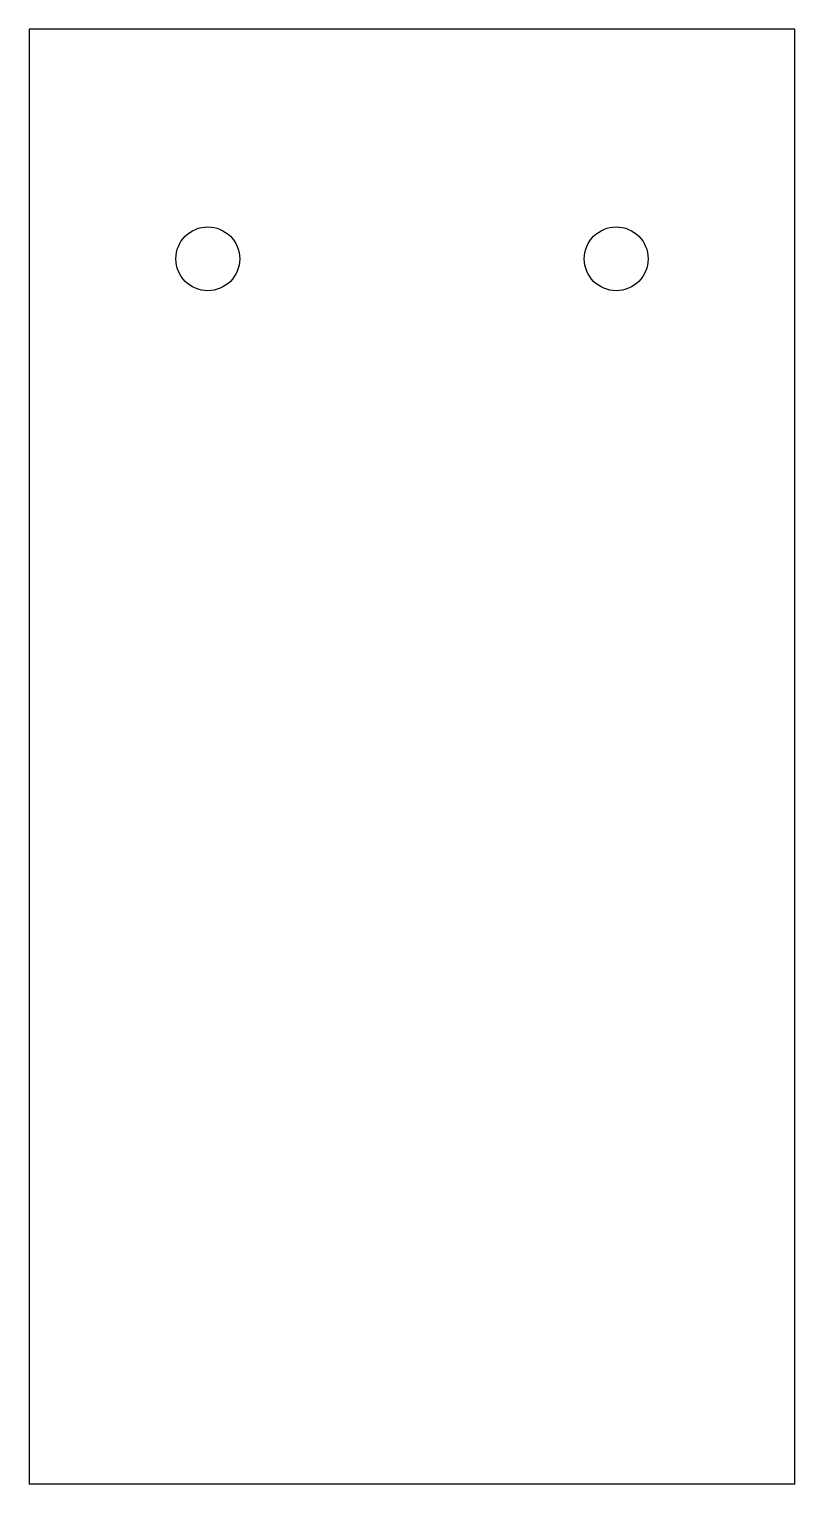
# Model space of a CAD drawing. Header units: millimetres. Extents: x 0 to 30, y 0 to 57.
import ezdxf

# ---------------------------------------------------------------- set-up
doc = ezdxf.new("R2010")
doc.units = ezdxf.units.MM

msp = doc.modelspace()

# ---------------------------------------------------------------- linework, layer by layer
for p, q in [((30, 57), (0, 57)), ((0, 57), (0, 0)), ((30, 0), (30, 57)), ((0, 0), (30, 0))]:
    msp.add_line(p, q)
for centre in [(7, 48), (23, 48)]:
    msp.add_circle(centre, 1.25)

doc.saveas('drawing.dxf')
